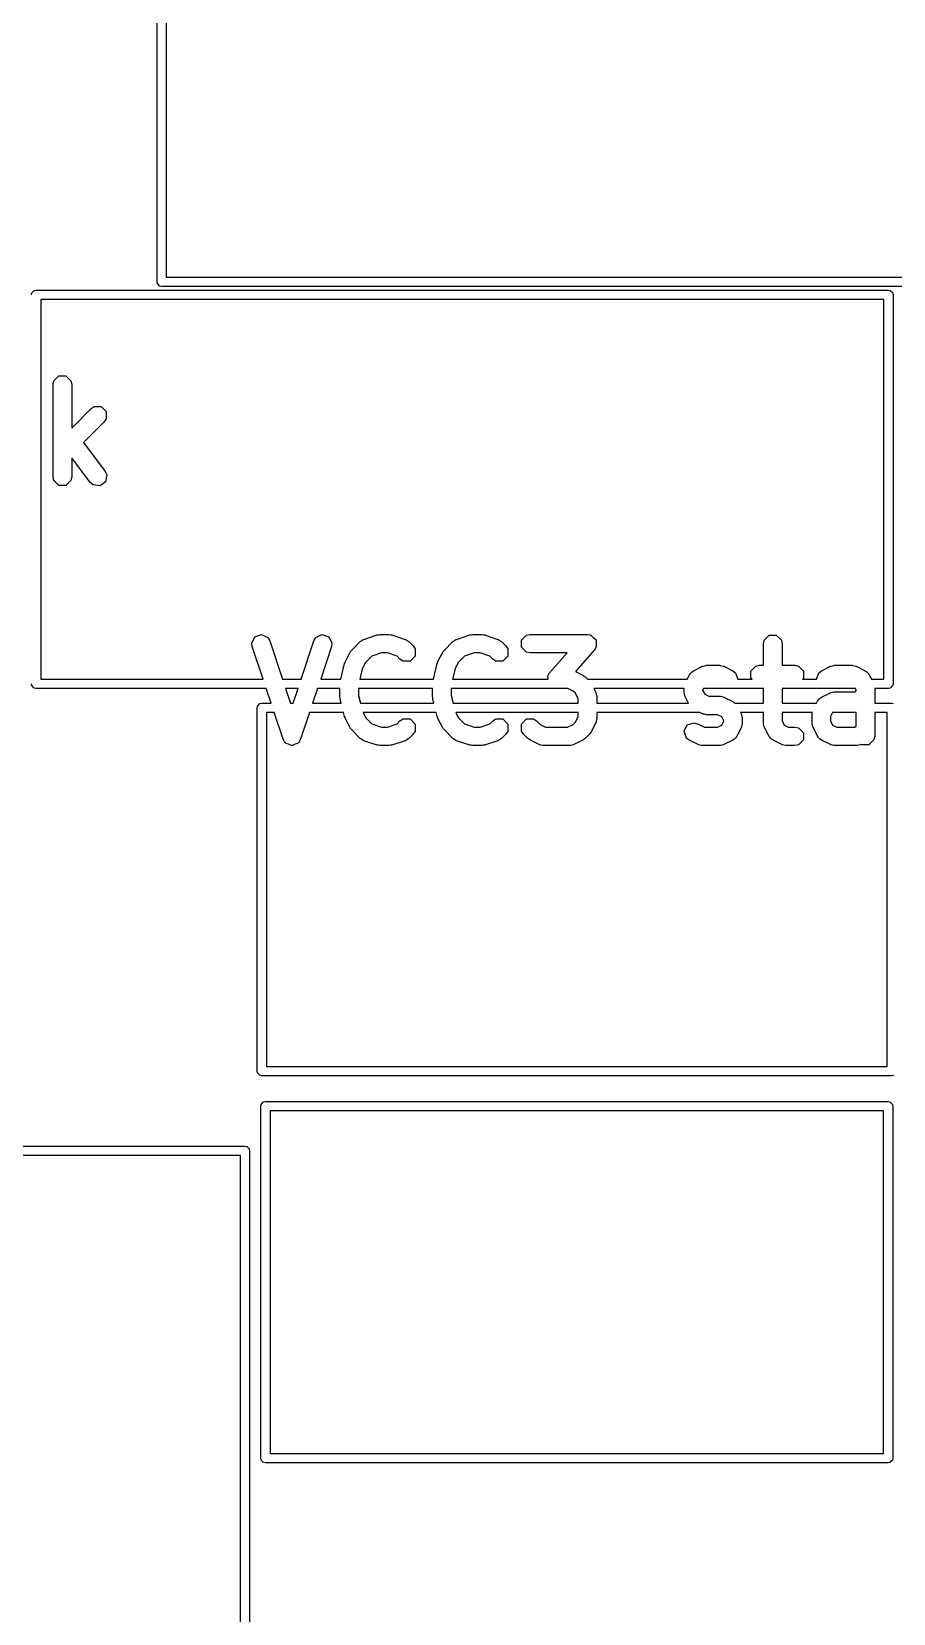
# Model space of a CAD drawing. Header units: inches. Extents: x 0.31 to 2.93, y 0.29 to 1.72.
# Drawn here: x 1.3121 to 1.4952, y 0.843 to 1.1791 of the extents above; entities that cross this region are included whole.
import ezdxf

# ---------------------------------------------------------------- set-up
doc = ezdxf.new("R2010")
doc.units = ezdxf.units.IN
doc.header["$MEASUREMENT"] = 0
doc.layers.add('BLACK', color=250, linetype='CONTINUOUS')

msp = doc.modelspace()

# ---------------------------------------------------------------- linework, layer by layer
at = {"layer": 'BLACK', "linetype": 'CONTINUOUS'}
for p, q in [((1.33878, 1.12598), (1.33878, 1.25984)), ((1.34075, 1.25886), (1.34075, 1.12697)), ((1.33885, 1.12561), (1.33878, 1.12598)), ((1.34075, 1.12697), (1.5002, 1.12697)), ((1.31211, 1.12323), (1.31218, 1.1236)), ((1.31218, 1.1236), (1.31271, 1.12414)), ((1.31271, 1.12414), (1.31309, 1.12421)), ((1.31309, 1.12421), (1.49419, 1.12421)), ((1.33939, 1.12507), (1.33885, 1.12561)), ((1.33976, 1.125), (1.33939, 1.12507)), ((1.50118, 1.125), (1.33976, 1.125)), ((1.49419, 1.12421), (1.49457, 1.12414)), ((1.49457, 1.12414), (1.4951, 1.1236)), ((1.4951, 1.1236), (1.49518, 1.12323)), ((1.49518, 1.12323), (1.49518, 1.04055)), ((1.31407, 1.12224), (1.31407, 1.04154)), ((1.49321, 1.12224), (1.31407, 1.12224)), ((1.49321, 1.04154), (1.49321, 1.12224)), ((1.31686, 1.10494), (1.31793, 1.10601)), ((1.31793, 1.10601), (1.31943, 1.10601)), ((1.31943, 1.10601), (1.3205, 1.10494)), ((1.31671, 1.10419), (1.31686, 1.10494)), ((1.31671, 1.0845), (1.31671, 1.10419)), ((1.3205, 1.10494), (1.32065, 1.10419)), ((1.32065, 1.10419), (1.32065, 1.09488)), ((1.32479, 1.09902), (1.32543, 1.09945)), ((1.32543, 1.09945), (1.32693, 1.09945)), ((1.32693, 1.09945), (1.328, 1.09838)), ((1.32065, 1.09488), (1.32479, 1.09902)), ((1.32757, 1.09624), (1.32315, 1.09182)), ((1.328, 1.09687), (1.32757, 1.09624)), ((1.328, 1.09838), (1.328, 1.09687)), ((1.32315, 1.09182), (1.32775, 1.08568)), ((1.3246, 1.08332), (1.32065, 1.0886)), ((1.32065, 1.0886), (1.32065, 1.0845)), ((1.32775, 1.08568), (1.32809, 1.08499)), ((1.31686, 1.08375), (1.31671, 1.0845)), ((1.31793, 1.08268), (1.31686, 1.08375)), ((1.31943, 1.08268), (1.31793, 1.08268)), ((1.3205, 1.08375), (1.31943, 1.08268)), ((1.32065, 1.0845), (1.3205, 1.08375)), ((1.32518, 1.08281), (1.3246, 1.08332)), ((1.32667, 1.0826), (1.32518, 1.08281)), ((1.32787, 1.0835), (1.32667, 1.0826)), ((1.32809, 1.08499), (1.32787, 1.0835)), ((1.3589, 1.04921), (1.35957, 1.05056)), ((1.359, 1.04845), (1.3589, 1.04921)), ((1.35957, 1.05056), (1.361, 1.05103)), ((1.361, 1.05103), (1.36235, 1.05036)), ((1.36235, 1.05036), (1.36273, 1.04969)), ((1.36273, 1.04969), (1.36545, 1.04154)), ((1.3694, 1.04154), (1.37212, 1.04969)), ((1.37212, 1.04969), (1.3725, 1.05036)), ((1.3725, 1.05036), (1.37385, 1.05103)), ((1.37385, 1.05103), (1.37528, 1.05056)), ((1.37528, 1.05056), (1.37595, 1.04921)), ((1.37595, 1.04921), (1.37585, 1.04845)), ((1.38009, 1.04765), (1.38197, 1.04953)), ((1.38197, 1.04953), (1.38205, 1.04958)), ((1.38205, 1.04958), (1.38207, 1.04962)), ((1.38207, 1.04962), (1.38234, 1.04978)), ((1.38234, 1.04978), (1.38261, 1.04995)), ((1.38261, 1.04995), (1.38265, 1.04995)), ((1.38265, 1.04995), (1.38274, 1.05)), ((1.38274, 1.05), (1.38555, 1.05094)), ((1.38555, 1.05094), (1.38586, 1.05098)), ((1.38586, 1.05098), (1.38617, 1.05104)), ((1.38617, 1.05104), (1.38805, 1.05104)), ((1.38805, 1.05104), (1.38836, 1.05098)), ((1.38836, 1.05098), (1.38867, 1.05094)), ((1.38867, 1.05094), (1.39148, 1.05)), ((1.39148, 1.05), (1.39157, 1.04995)), ((1.39157, 1.04995), (1.39161, 1.04995)), ((1.39161, 1.04995), (1.39187, 1.04978)), ((1.39187, 1.04978), (1.39215, 1.04962)), ((1.39215, 1.04962), (1.39217, 1.04958)), ((1.39217, 1.04958), (1.39225, 1.04953)), ((1.39225, 1.04953), (1.39319, 1.04859)), ((1.39978, 1.04765), (1.40165, 1.04953)), ((1.40165, 1.04953), (1.40173, 1.04958)), ((1.40173, 1.04958), (1.40175, 1.04962)), ((1.40175, 1.04962), (1.40203, 1.04978)), ((1.40203, 1.04978), (1.40229, 1.04995)), ((1.40229, 1.04995), (1.40234, 1.04995)), ((1.40234, 1.04995), (1.40242, 1.05)), ((1.40242, 1.05), (1.40523, 1.05094)), ((1.40523, 1.05094), (1.40555, 1.05098)), ((1.40555, 1.05098), (1.40586, 1.05104)), ((1.40586, 1.05104), (1.40773, 1.05104)), ((1.40773, 1.05104), (1.40804, 1.05098)), ((1.40804, 1.05098), (1.40835, 1.05094)), ((1.40835, 1.05094), (1.41117, 1.05)), ((1.41117, 1.05), (1.41125, 1.04995)), ((1.41125, 1.04995), (1.4113, 1.04995)), ((1.4113, 1.04995), (1.41156, 1.04978)), ((1.41156, 1.04978), (1.41183, 1.04962)), ((1.41183, 1.04962), (1.41185, 1.04958)), ((1.41185, 1.04958), (1.41194, 1.04953)), ((1.41194, 1.04953), (1.41287, 1.04859)), ((1.41622, 1.04982), (1.41729, 1.05089)), ((1.41622, 1.04832), (1.41622, 1.04982)), ((1.41729, 1.05089), (1.41804, 1.05104)), ((1.41804, 1.05104), (1.43023, 1.05104)), ((1.43023, 1.05104), (1.43078, 1.05093)), ((1.43078, 1.05093), (1.43086, 1.05094)), ((1.43086, 1.05094), (1.43089, 1.05091)), ((1.43089, 1.05091), (1.43098, 1.05089)), ((1.43098, 1.05089), (1.43147, 1.0504)), ((1.43147, 1.0504), (1.43199, 1.04994)), ((1.43199, 1.04994), (1.432, 1.04987)), ((1.432, 1.04987), (1.43205, 1.04982)), ((1.43205, 1.04982), (1.43205, 1.04913)), ((1.43205, 1.04913), (1.43209, 1.04844)), ((1.46763, 1.04907), (1.46778, 1.04982)), ((1.46763, 1.04448), (1.46763, 1.04907)), ((1.46778, 1.04982), (1.46885, 1.05089)), ((1.46885, 1.05089), (1.47035, 1.05089)), ((1.47035, 1.05089), (1.47142, 1.04982)), ((1.47142, 1.04982), (1.47157, 1.04907)), ((1.47157, 1.04907), (1.47157, 1.04448)), ((1.3613, 1.04154), (1.359, 1.04845)), ((1.37585, 1.04845), (1.37355, 1.04154)), ((1.37879, 1.04526), (1.37972, 1.04714)), ((1.37972, 1.04714), (1.37992, 1.04739)), ((1.37992, 1.04739), (1.38009, 1.04765)), ((1.38442, 1.04641), (1.3831, 1.04509)), ((1.38649, 1.0471), (1.38442, 1.04641)), ((1.38773, 1.0471), (1.38649, 1.0471)), ((1.3898, 1.04641), (1.38773, 1.0471)), ((1.3904, 1.0458), (1.3898, 1.04641)), ((1.39104, 1.04538), (1.3904, 1.0458)), ((1.39255, 1.04538), (1.39104, 1.04538)), ((1.39361, 1.04644), (1.39255, 1.04538)), ((1.39319, 1.04859), (1.39361, 1.04795)), ((1.39361, 1.04795), (1.39361, 1.04644)), ((1.39847, 1.04526), (1.39941, 1.04714)), ((1.39941, 1.04714), (1.3996, 1.04739)), ((1.3996, 1.04739), (1.39978, 1.04765)), ((1.40411, 1.04641), (1.40279, 1.04509)), ((1.40618, 1.0471), (1.40411, 1.04641)), ((1.40741, 1.0471), (1.40618, 1.0471)), ((1.40948, 1.04641), (1.40741, 1.0471)), ((1.41009, 1.0458), (1.40948, 1.04641)), ((1.41073, 1.04538), (1.41009, 1.0458)), ((1.41223, 1.04538), (1.41073, 1.04538)), ((1.4133, 1.04644), (1.41223, 1.04538)), ((1.41287, 1.04859), (1.4133, 1.04795)), ((1.4133, 1.04795), (1.4133, 1.04644)), ((1.41729, 1.04725), (1.41622, 1.04832)), ((1.41804, 1.0471), (1.41729, 1.04725)), ((1.42589, 1.0471), (1.41804, 1.0471)), ((1.42219, 1.04287), (1.42589, 1.0471)), ((1.43171, 1.04777), (1.42768, 1.04317)), ((1.43199, 1.04826), (1.43171, 1.04777)), ((1.43205, 1.04832), (1.43199, 1.04826)), ((1.43209, 1.04844), (1.43205, 1.04836)), ((1.43205, 1.04836), (1.43205, 1.04832)), ((1.37781, 1.04154), (1.37864, 1.04486)), ((1.37864, 1.04486), (1.37873, 1.04506)), ((1.37873, 1.04506), (1.37879, 1.04526)), ((1.3824, 1.0437), (1.38186, 1.04154)), ((1.3831, 1.04509), (1.3824, 1.0437)), ((1.39749, 1.04154), (1.39832, 1.04486)), ((1.39832, 1.04486), (1.39841, 1.04506)), ((1.39841, 1.04506), (1.39847, 1.04526)), ((1.40209, 1.0437), (1.40155, 1.04154)), ((1.40279, 1.04509), (1.40209, 1.0437)), ((1.4218, 1.0422), (1.42185, 1.04228)), ((1.42185, 1.04154), (1.4218, 1.0422)), ((1.42185, 1.04232), (1.42191, 1.04238)), ((1.42185, 1.04228), (1.42185, 1.04232)), ((1.42191, 1.04238), (1.42219, 1.04287)), ((1.42768, 1.04317), (1.42923, 1.04239)), ((1.42923, 1.04239), (1.42948, 1.0422)), ((1.42948, 1.0422), (1.42975, 1.04203)), ((1.42975, 1.04203), (1.43024, 1.04154)), ((1.45144, 1.04154), (1.4519, 1.04245)), ((1.4519, 1.04245), (1.45214, 1.04276)), ((1.45214, 1.04276), (1.45218, 1.04286)), ((1.45218, 1.04286), (1.45229, 1.04295)), ((1.45229, 1.04295), (1.45237, 1.04306)), ((1.45237, 1.04306), (1.45247, 1.04309)), ((1.45247, 1.04309), (1.45278, 1.04333)), ((1.45278, 1.04333), (1.45466, 1.04427)), ((1.45466, 1.04427), (1.45475, 1.0443)), ((1.45475, 1.0443), (1.45478, 1.04433)), ((1.45478, 1.04433), (1.45509, 1.04439)), ((1.45509, 1.04439), (1.4554, 1.04447)), ((1.4554, 1.04447), (1.45544, 1.04446)), ((1.45544, 1.04446), (1.45554, 1.04448)), ((1.45554, 1.04448), (1.45835, 1.04448)), ((1.45835, 1.04448), (1.45845, 1.04446)), ((1.45845, 1.04446), (1.45849, 1.04447)), ((1.45849, 1.04447), (1.45879, 1.04439)), ((1.45879, 1.04439), (1.4591, 1.04433)), ((1.4591, 1.04433), (1.45914, 1.0443)), ((1.45914, 1.0443), (1.45923, 1.04427)), ((1.45923, 1.04427), (1.46111, 1.04333)), ((1.46111, 1.04333), (1.46171, 1.04286)), ((1.46171, 1.04286), (1.46215, 1.04154)), ((1.46497, 1.04326), (1.46603, 1.04433)), ((1.46497, 1.04176), (1.46497, 1.04326)), ((1.46603, 1.04433), (1.46679, 1.04448)), ((1.46679, 1.04448), (1.46763, 1.04448)), ((1.47157, 1.04448), (1.47429, 1.04448)), ((1.47429, 1.04448), (1.47504, 1.04433)), ((1.47504, 1.04433), (1.4761, 1.04326)), ((1.4761, 1.04326), (1.4761, 1.04176)), ((1.47892, 1.04154), (1.47936, 1.04286)), ((1.47936, 1.04286), (1.47997, 1.04333)), ((1.47997, 1.04333), (1.48184, 1.04427)), ((1.48184, 1.04427), (1.48194, 1.0443)), ((1.48194, 1.0443), (1.48197, 1.04433)), ((1.48197, 1.04433), (1.48228, 1.04439)), ((1.48228, 1.04439), (1.48258, 1.04447)), ((1.48258, 1.04447), (1.48263, 1.04446)), ((1.48263, 1.04446), (1.48272, 1.04448)), ((1.48272, 1.04448), (1.48647, 1.04448)), ((1.48647, 1.04448), (1.48657, 1.04446)), ((1.48657, 1.04446), (1.48661, 1.04447)), ((1.48661, 1.04447), (1.48692, 1.04439)), ((1.48692, 1.04439), (1.48723, 1.04433)), ((1.48723, 1.04433), (1.48726, 1.0443)), ((1.48726, 1.0443), (1.48735, 1.04427)), ((1.48735, 1.04427), (1.48923, 1.04333)), ((1.48923, 1.04333), (1.48954, 1.04309)), ((1.48954, 1.04309), (1.48964, 1.04306)), ((1.48964, 1.04306), (1.48972, 1.04295)), ((1.48972, 1.04295), (1.48983, 1.04286)), ((1.48983, 1.04286), (1.48987, 1.04276)), ((1.48987, 1.04276), (1.49011, 1.04245)), ((1.49011, 1.04245), (1.49057, 1.04154)), ((1.31218, 1.04017), (1.31211, 1.04055)), ((1.31271, 1.03964), (1.31218, 1.04017)), ((1.31309, 1.03957), (1.31271, 1.03964)), ((1.36196, 1.03957), (1.31309, 1.03957)), ((1.31407, 1.04154), (1.3613, 1.04154)), ((1.36301, 1.03642), (1.36196, 1.03957)), ((1.36545, 1.04154), (1.3694, 1.04154)), ((1.36611, 1.03957), (1.36716, 1.03642)), ((1.36874, 1.03957), (1.36611, 1.03957)), ((1.36769, 1.03642), (1.36874, 1.03957)), ((1.37289, 1.03957), (1.37184, 1.03642)), ((1.37764, 1.03957), (1.37289, 1.03957)), ((1.37355, 1.04154), (1.37781, 1.04154)), ((1.37764, 1.03782), (1.37764, 1.03957)), ((1.38158, 1.03957), (1.38158, 1.03806)), ((1.39733, 1.03957), (1.38158, 1.03957)), ((1.38186, 1.04154), (1.39749, 1.04154)), ((1.39733, 1.03782), (1.39733, 1.03957)), ((1.40126, 1.03957), (1.40126, 1.03806)), ((1.42609, 1.03957), (1.40126, 1.03957)), ((1.40155, 1.04154), (1.42185, 1.04154)), ((1.42719, 1.03902), (1.42609, 1.03957)), ((1.42767, 1.03853), (1.42719, 1.03902)), ((1.43024, 1.04154), (1.45144, 1.04154)), ((1.43156, 1.03957), (1.43199, 1.0387)), ((1.45076, 1.03957), (1.43156, 1.03957)), ((1.43199, 1.0387), (1.43202, 1.03861)), ((1.43202, 1.03861), (1.43205, 1.03858)), ((1.43205, 1.03858), (1.43211, 1.03827)), ((1.45076, 1.03876), (1.45076, 1.03957)), ((1.45078, 1.03866), (1.45076, 1.03876)), ((1.45076, 1.03862), (1.45078, 1.03866)), ((1.45085, 1.03832), (1.45076, 1.03862)), ((1.45486, 1.03957), (1.45469, 1.03923)), ((1.45469, 1.03923), (1.45469, 1.03922)), ((1.45469, 1.03922), (1.45513, 1.03835)), ((1.46763, 1.03957), (1.45486, 1.03957)), ((1.46215, 1.04154), (1.46519, 1.04154)), ((1.46519, 1.04154), (1.46497, 1.04176)), ((1.46763, 1.03642), (1.46763, 1.03957)), ((1.47157, 1.03957), (1.47157, 1.03642)), ((1.48715, 1.03957), (1.47157, 1.03957)), ((1.4761, 1.04176), (1.47588, 1.04154)), ((1.47588, 1.04154), (1.47892, 1.04154)), ((1.47997, 1.03771), (1.48184, 1.03865)), ((1.48184, 1.03865), (1.48194, 1.03867)), ((1.48194, 1.03867), (1.48197, 1.0387)), ((1.48197, 1.0387), (1.48228, 1.03876)), ((1.48228, 1.03876), (1.48258, 1.03885)), ((1.48258, 1.03885), (1.48263, 1.03883)), ((1.48263, 1.03883), (1.48272, 1.03885)), ((1.48272, 1.03885), (1.48694, 1.03885)), ((1.48694, 1.03885), (1.48732, 1.03904)), ((1.48732, 1.03923), (1.48715, 1.03957)), ((1.48732, 1.03904), (1.48732, 1.03923)), ((1.49057, 1.04154), (1.49321, 1.04154)), ((1.49419, 1.03957), (1.49125, 1.03957)), ((1.49125, 1.03957), (1.49125, 1.03642)), ((1.49457, 1.03964), (1.49419, 1.03957)), ((1.4951, 1.04017), (1.49457, 1.03964)), ((1.49518, 1.04055), (1.4951, 1.04017)), ((1.36004, 1.03543), (1.36011, 1.03581)), ((1.36004, 0.95827), (1.36004, 1.03543)), ((1.36011, 1.03581), (1.36065, 1.03634)), ((1.36065, 1.03634), (1.36102, 1.03642)), ((1.36102, 1.03642), (1.36301, 1.03642)), ((1.36716, 1.03642), (1.36769, 1.03642)), ((1.37184, 1.03642), (1.37793, 1.03642)), ((1.37769, 1.03759), (1.37764, 1.03782)), ((1.3777, 1.03734), (1.37769, 1.03759)), ((1.37793, 1.03642), (1.3777, 1.03734)), ((1.38158, 1.03806), (1.38199, 1.03642)), ((1.38199, 1.03642), (1.39762, 1.03642)), ((1.39737, 1.03759), (1.39733, 1.03782)), ((1.39739, 1.03734), (1.39737, 1.03759)), ((1.39762, 1.03642), (1.39739, 1.03734)), ((1.40126, 1.03806), (1.40168, 1.03642)), ((1.40168, 1.03642), (1.42826, 1.03642)), ((1.42826, 1.03736), (1.42767, 1.03853)), ((1.42826, 1.03642), (1.42826, 1.03736)), ((1.43211, 1.03827), (1.43219, 1.03796)), ((1.43219, 1.03796), (1.43218, 1.03792)), ((1.43218, 1.03792), (1.4322, 1.03782)), ((1.4322, 1.03782), (1.4322, 1.03642)), ((1.4322, 1.03642), (1.4517, 1.03642)), ((1.45091, 1.03801), (1.45085, 1.03832)), ((1.45094, 1.03797), (1.45091, 1.03801)), ((1.45097, 1.03788), (1.45094, 1.03797)), ((1.4517, 1.03642), (1.45097, 1.03788)), ((1.45513, 1.03835), (1.456, 1.03792)), ((1.456, 1.03792), (1.45835, 1.03792)), ((1.45835, 1.03792), (1.45845, 1.0379)), ((1.45845, 1.0379), (1.45849, 1.03791)), ((1.45849, 1.03791), (1.45879, 1.03783)), ((1.45879, 1.03783), (1.4591, 1.03777)), ((1.4591, 1.03777), (1.45914, 1.03773)), ((1.45914, 1.03773), (1.45923, 1.03771)), ((1.45923, 1.03771), (1.46111, 1.03677)), ((1.46111, 1.03677), (1.46142, 1.03653)), ((1.46142, 1.03653), (1.46151, 1.0365)), ((1.46151, 1.0365), (1.46158, 1.03642)), ((1.46158, 1.03642), (1.46763, 1.03642)), ((1.47157, 1.03642), (1.47888, 1.03642)), ((1.47888, 1.03642), (1.47909, 1.03683)), ((1.47909, 1.03683), (1.47933, 1.03714)), ((1.47933, 1.03714), (1.47936, 1.03724)), ((1.47936, 1.03724), (1.47947, 1.03732)), ((1.47947, 1.03732), (1.47956, 1.03743)), ((1.47956, 1.03743), (1.47966, 1.03747)), ((1.47966, 1.03747), (1.47997, 1.03771)), ((1.49125, 1.03642), (1.49488, 1.03642)), ((1.49488, 1.03642), (1.49526, 1.03634)), ((1.36366, 1.03445), (1.36201, 1.03445)), ((1.36201, 1.03445), (1.36201, 0.95925)), ((1.36556, 1.02876), (1.36366, 1.03445)), ((1.37119, 1.03445), (1.36929, 1.02876)), ((1.37842, 1.03445), (1.37119, 1.03445)), ((1.37864, 1.03359), (1.37842, 1.03445)), ((1.37873, 1.0334), (1.37864, 1.03359)), ((1.37879, 1.03319), (1.37873, 1.0334)), ((1.37972, 1.03132), (1.37879, 1.03319)), ((1.39811, 1.03445), (1.38256, 1.03445)), ((1.38256, 1.03445), (1.3831, 1.03336)), ((1.3831, 1.03336), (1.38442, 1.03204)), ((1.38442, 1.03204), (1.38649, 1.03135)), ((1.38773, 1.03135), (1.3898, 1.03204)), ((1.3898, 1.03204), (1.3904, 1.03265)), ((1.3904, 1.03265), (1.39104, 1.03308)), ((1.39104, 1.03308), (1.39255, 1.03308)), ((1.39255, 1.03308), (1.39361, 1.03201)), ((1.39361, 1.03201), (1.39361, 1.03051)), ((1.39832, 1.03359), (1.39811, 1.03445)), ((1.39841, 1.0334), (1.39832, 1.03359)), ((1.39847, 1.03319), (1.39841, 1.0334)), ((1.39941, 1.03132), (1.39847, 1.03319)), ((1.42826, 1.03445), (1.40225, 1.03445)), ((1.40225, 1.03445), (1.40279, 1.03336)), ((1.40279, 1.03336), (1.40411, 1.03204)), ((1.40411, 1.03204), (1.40618, 1.03135)), ((1.40741, 1.03135), (1.40948, 1.03204)), ((1.40948, 1.03204), (1.41009, 1.03265)), ((1.41009, 1.03265), (1.41073, 1.03308)), ((1.41073, 1.03308), (1.41223, 1.03308)), ((1.41223, 1.03308), (1.4133, 1.03201)), ((1.4133, 1.03201), (1.4133, 1.03051)), ((1.41622, 1.03201), (1.41729, 1.03308)), ((1.41622, 1.03051), (1.41622, 1.03201)), ((1.41729, 1.03308), (1.4188, 1.03308)), ((1.4188, 1.03308), (1.41943, 1.03265)), ((1.41943, 1.03265), (1.42015, 1.03194)), ((1.42015, 1.03194), (1.42132, 1.03135)), ((1.42601, 1.03135), (1.42719, 1.03194)), ((1.42719, 1.03194), (1.42767, 1.03243)), ((1.42767, 1.03243), (1.42826, 1.0336)), ((1.42826, 1.0336), (1.42826, 1.03445)), ((1.43199, 1.03225), (1.43105, 1.03038)), ((1.43202, 1.03235), (1.43199, 1.03225)), ((1.43205, 1.03238), (1.43202, 1.03235)), ((1.43211, 1.03269), (1.43205, 1.03238)), ((1.43219, 1.033), (1.43211, 1.03269)), ((1.4322, 1.03313), (1.43218, 1.03304)), ((1.43218, 1.03304), (1.43219, 1.033)), ((1.45413, 1.03445), (1.4322, 1.03445)), ((1.4322, 1.03445), (1.4322, 1.03313)), ((1.45144, 1.03181), (1.45287, 1.03229)), ((1.45287, 1.03229), (1.45361, 1.03208)), ((1.45361, 1.03208), (1.45507, 1.03135)), ((1.45466, 1.03419), (1.45413, 1.03445)), ((1.45475, 1.03416), (1.45466, 1.03419)), ((1.45478, 1.03413), (1.45475, 1.03416)), ((1.45509, 1.03407), (1.45478, 1.03413)), ((1.4554, 1.03398), (1.45509, 1.03407)), ((1.45544, 1.034), (1.4554, 1.03398)), ((1.45554, 1.03398), (1.45544, 1.034)), ((1.45789, 1.03398), (1.45554, 1.03398)), ((1.45876, 1.03354), (1.45789, 1.03398)), ((1.45919, 1.03267), (1.45876, 1.03354)), ((1.45876, 1.03179), (1.45919, 1.03266)), ((1.45919, 1.03266), (1.45919, 1.03267)), ((1.46763, 1.03445), (1.46271, 1.03445)), ((1.46271, 1.03445), (1.46292, 1.03402)), ((1.46292, 1.03402), (1.46295, 1.03392)), ((1.46295, 1.03392), (1.46298, 1.03389)), ((1.46298, 1.03389), (1.46304, 1.03358)), ((1.46304, 1.03358), (1.46313, 1.03327)), ((1.46313, 1.03206), (1.46304, 1.03175)), ((1.46313, 1.03327), (1.46311, 1.03323)), ((1.46311, 1.03323), (1.46313, 1.03313)), ((1.46313, 1.0322), (1.46311, 1.0321)), ((1.46311, 1.0321), (1.46313, 1.03206)), ((1.46313, 1.03313), (1.46313, 1.0322)), ((1.46763, 1.0322), (1.46763, 1.03445)), ((1.46765, 1.0321), (1.46763, 1.0322)), ((1.46764, 1.03206), (1.46765, 1.0321)), ((1.46772, 1.03175), (1.46764, 1.03206)), ((1.47801, 1.03445), (1.47157, 1.03445)), ((1.47157, 1.03445), (1.47157, 1.03266)), ((1.47157, 1.03266), (1.472, 1.03179)), ((1.47794, 1.03407), (1.47796, 1.03417)), ((1.47794, 1.0322), (1.47794, 1.03407)), ((1.47796, 1.0321), (1.47794, 1.0322)), ((1.47795, 1.03421), (1.47801, 1.03445)), ((1.47796, 1.03417), (1.47795, 1.03421)), ((1.47795, 1.03206), (1.47796, 1.0321)), ((1.47803, 1.03175), (1.47795, 1.03206)), ((1.4823, 1.03445), (1.48188, 1.03361)), ((1.48188, 1.03361), (1.48188, 1.03266)), ((1.48188, 1.03266), (1.48231, 1.03179)), ((1.48732, 1.03445), (1.4823, 1.03445)), ((1.48732, 1.03154), (1.48732, 1.03445)), ((1.49125, 1.03445), (1.49125, 1.02939)), ((1.4939, 1.03445), (1.49125, 1.03445)), ((1.4939, 0.95925), (1.4939, 1.03445)), ((1.36594, 1.0281), (1.36556, 1.02876)), ((1.36929, 1.02876), (1.36891, 1.0281)), ((1.37992, 1.03107), (1.37972, 1.03132)), ((1.38009, 1.03081), (1.37992, 1.03107)), ((1.38197, 1.02893), (1.38009, 1.03081)), ((1.38205, 1.02888), (1.38197, 1.02893)), ((1.38207, 1.02884), (1.38205, 1.02888)), ((1.38234, 1.02868), (1.38207, 1.02884)), ((1.38261, 1.0285), (1.38234, 1.02868)), ((1.38265, 1.0285), (1.38261, 1.0285)), ((1.38274, 1.02846), (1.38265, 1.0285)), ((1.38649, 1.03135), (1.38773, 1.03135)), ((1.39157, 1.0285), (1.39148, 1.02846)), ((1.39161, 1.0285), (1.39157, 1.0285)), ((1.39187, 1.02868), (1.39161, 1.0285)), ((1.39215, 1.02884), (1.39187, 1.02868)), ((1.39217, 1.02888), (1.39215, 1.02884)), ((1.39225, 1.02893), (1.39217, 1.02888)), ((1.39319, 1.02987), (1.39225, 1.02893)), ((1.39361, 1.03051), (1.39319, 1.02987)), ((1.3996, 1.03107), (1.39941, 1.03132)), ((1.39978, 1.03081), (1.3996, 1.03107)), ((1.40165, 1.02893), (1.39978, 1.03081)), ((1.40173, 1.02888), (1.40165, 1.02893)), ((1.40175, 1.02884), (1.40173, 1.02888)), ((1.40203, 1.02868), (1.40175, 1.02884)), ((1.40229, 1.0285), (1.40203, 1.02868)), ((1.40234, 1.0285), (1.40229, 1.0285)), ((1.40242, 1.02846), (1.40234, 1.0285)), ((1.40618, 1.03135), (1.40741, 1.03135)), ((1.41125, 1.0285), (1.41117, 1.02846)), ((1.4113, 1.0285), (1.41125, 1.0285)), ((1.41156, 1.02868), (1.4113, 1.0285)), ((1.41183, 1.02884), (1.41156, 1.02868)), ((1.41185, 1.02888), (1.41183, 1.02884)), ((1.41194, 1.02893), (1.41185, 1.02888)), ((1.41287, 1.02987), (1.41194, 1.02893)), ((1.4133, 1.03051), (1.41287, 1.02987)), ((1.41665, 1.02987), (1.41622, 1.03051)), ((1.41759, 1.02893), (1.41665, 1.02987)), ((1.41785, 1.02876), (1.41759, 1.02893)), ((1.4181, 1.02856), (1.41785, 1.02876)), ((1.41997, 1.02762), (1.4181, 1.02856)), ((1.42132, 1.03135), (1.42601, 1.03135)), ((1.42923, 1.02856), (1.42736, 1.02762)), ((1.42948, 1.02876), (1.42923, 1.02856)), ((1.42975, 1.02893), (1.42948, 1.02876)), ((1.43068, 1.02987), (1.42975, 1.02893)), ((1.43086, 1.03013), (1.43068, 1.02987)), ((1.43105, 1.03038), (1.43086, 1.03013)), ((1.45076, 1.03046), (1.45144, 1.03181)), ((1.45124, 1.02903), (1.45076, 1.03046)), ((1.45185, 1.02856), (1.45124, 1.02903)), ((1.45372, 1.02762), (1.45185, 1.02856)), ((1.45507, 1.03135), (1.45789, 1.03135)), ((1.45789, 1.03135), (1.45876, 1.03179)), ((1.46111, 1.02856), (1.45923, 1.02762)), ((1.46142, 1.0288), (1.46111, 1.02856)), ((1.46151, 1.02884), (1.46142, 1.0288)), ((1.4616, 1.02895), (1.46151, 1.02884)), ((1.46171, 1.02903), (1.4616, 1.02895)), ((1.46175, 1.02913), (1.46171, 1.02903)), ((1.46199, 1.02944), (1.46175, 1.02913)), ((1.46292, 1.03132), (1.46199, 1.02944)), ((1.46295, 1.03141), (1.46292, 1.03132)), ((1.46298, 1.03144), (1.46295, 1.03141)), ((1.46304, 1.03175), (1.46298, 1.03144)), ((1.46778, 1.03144), (1.46772, 1.03175)), ((1.46781, 1.03141), (1.46778, 1.03144)), ((1.46784, 1.03132), (1.46781, 1.03141)), ((1.46878, 1.02944), (1.46784, 1.03132)), ((1.46902, 1.02913), (1.46878, 1.02944)), ((1.46905, 1.02903), (1.46902, 1.02913)), ((1.46916, 1.02895), (1.46905, 1.02903)), ((1.46925, 1.02884), (1.46916, 1.02895)), ((1.46935, 1.0288), (1.46925, 1.02884)), ((1.46966, 1.02856), (1.46935, 1.0288)), ((1.47153, 1.02762), (1.46966, 1.02856)), ((1.472, 1.03179), (1.47288, 1.03135)), ((1.47288, 1.03135), (1.47429, 1.03135)), ((1.47429, 1.03135), (1.47504, 1.0312)), ((1.47504, 1.0312), (1.4761, 1.03014)), ((1.4761, 1.02863), (1.47504, 1.02757)), ((1.4761, 1.03014), (1.4761, 1.02863)), ((1.47809, 1.03144), (1.47803, 1.03175)), ((1.47812, 1.03141), (1.47809, 1.03144)), ((1.47815, 1.03132), (1.47812, 1.03141)), ((1.47909, 1.02944), (1.47815, 1.03132)), ((1.47933, 1.02913), (1.47909, 1.02944)), ((1.47936, 1.02903), (1.47933, 1.02913)), ((1.47947, 1.02895), (1.47936, 1.02903)), ((1.47956, 1.02884), (1.47947, 1.02895)), ((1.47966, 1.0288), (1.47956, 1.02884)), ((1.47997, 1.02856), (1.47966, 1.0288)), ((1.48184, 1.02762), (1.47997, 1.02856)), ((1.48231, 1.03179), (1.48319, 1.03135)), ((1.48319, 1.03135), (1.48694, 1.03135)), ((1.48694, 1.03135), (1.48732, 1.03154)), ((1.4911, 1.02863), (1.49004, 1.02757)), ((1.49125, 1.02939), (1.4911, 1.02863)), ((1.36607, 1.02803), (1.36594, 1.0281)), ((1.36613, 1.0279), (1.36607, 1.02803)), ((1.36673, 1.0277), (1.36613, 1.0279)), ((1.36728, 1.02742), (1.36673, 1.0277)), ((1.36742, 1.02747), (1.36728, 1.02742)), ((1.36756, 1.02742), (1.36742, 1.02747)), ((1.36812, 1.0277), (1.36756, 1.02742)), ((1.36871, 1.0279), (1.36812, 1.0277)), ((1.36878, 1.02803), (1.36871, 1.0279)), ((1.36891, 1.0281), (1.36878, 1.02803)), ((1.38555, 1.02752), (1.38274, 1.02846)), ((1.38586, 1.02748), (1.38555, 1.02752)), ((1.38617, 1.02742), (1.38586, 1.02748)), ((1.38805, 1.02742), (1.38617, 1.02742)), ((1.38836, 1.02748), (1.38805, 1.02742)), ((1.38867, 1.02752), (1.38836, 1.02748)), ((1.39148, 1.02846), (1.38867, 1.02752)), ((1.40523, 1.02752), (1.40242, 1.02846)), ((1.40555, 1.02748), (1.40523, 1.02752)), ((1.40586, 1.02742), (1.40555, 1.02748)), ((1.40773, 1.02742), (1.40586, 1.02742)), ((1.40804, 1.02748), (1.40773, 1.02742)), ((1.40835, 1.02752), (1.40804, 1.02748)), ((1.41117, 1.02846), (1.40835, 1.02752)), ((1.42007, 1.0276), (1.41997, 1.02762)), ((1.4201, 1.02757), (1.42007, 1.0276)), ((1.42041, 1.02751), (1.4201, 1.02757)), ((1.42072, 1.02742), (1.42041, 1.02751)), ((1.42076, 1.02744), (1.42072, 1.02742)), ((1.42085, 1.02742), (1.42076, 1.02744)), ((1.42648, 1.02742), (1.42085, 1.02742)), ((1.42658, 1.02744), (1.42648, 1.02742)), ((1.42662, 1.02742), (1.42658, 1.02744)), ((1.42692, 1.02751), (1.42662, 1.02742)), ((1.42723, 1.02757), (1.42692, 1.02751)), ((1.42726, 1.0276), (1.42723, 1.02757)), ((1.42736, 1.02762), (1.42726, 1.0276)), ((1.45382, 1.0276), (1.45372, 1.02762)), ((1.45385, 1.02757), (1.45382, 1.0276)), ((1.45416, 1.02751), (1.45385, 1.02757)), ((1.45446, 1.02742), (1.45416, 1.02751)), ((1.4545, 1.02744), (1.45446, 1.02742)), ((1.4546, 1.02742), (1.4545, 1.02744)), ((1.45835, 1.02742), (1.4546, 1.02742)), ((1.45845, 1.02744), (1.45835, 1.02742)), ((1.45849, 1.02742), (1.45845, 1.02744)), ((1.45879, 1.02751), (1.45849, 1.02742)), ((1.4591, 1.02757), (1.45879, 1.02751)), ((1.45914, 1.0276), (1.4591, 1.02757)), ((1.45923, 1.02762), (1.45914, 1.0276)), ((1.47163, 1.0276), (1.47153, 1.02762)), ((1.47166, 1.02757), (1.47163, 1.0276)), ((1.47197, 1.02751), (1.47166, 1.02757)), ((1.47227, 1.02742), (1.47197, 1.02751)), ((1.47231, 1.02744), (1.47227, 1.02742)), ((1.47241, 1.02742), (1.47231, 1.02744)), ((1.47429, 1.02742), (1.47241, 1.02742)), ((1.47504, 1.02757), (1.47429, 1.02742)), ((1.48194, 1.0276), (1.48184, 1.02762)), ((1.48197, 1.02757), (1.48194, 1.0276)), ((1.48228, 1.02751), (1.48197, 1.02757)), ((1.48258, 1.02742), (1.48228, 1.02751)), ((1.48263, 1.02744), (1.48258, 1.02742)), ((1.48272, 1.02742), (1.48263, 1.02744)), ((1.48741, 1.02742), (1.48272, 1.02742)), ((1.48751, 1.02744), (1.48741, 1.02742)), ((1.48755, 1.02742), (1.48751, 1.02744)), ((1.48785, 1.02751), (1.48755, 1.02742)), ((1.48816, 1.02757), (1.48785, 1.02751)), ((1.48819, 1.0276), (1.48816, 1.02757)), ((1.48829, 1.02762), (1.48819, 1.0276)), ((1.48841, 1.02769), (1.48829, 1.02762)), ((1.48853, 1.02757), (1.48841, 1.02769)), ((1.49004, 1.02757), (1.48853, 1.02757)), ((1.36011, 0.95789), (1.36004, 0.95827)), ((1.36201, 0.95925), (1.4939, 0.95925)), ((1.36065, 0.95736), (1.36011, 0.95789)), ((1.36102, 0.95728), (1.36065, 0.95736)), ((1.49488, 0.95728), (1.36102, 0.95728)), ((1.49526, 0.95736), (1.49488, 0.95728)), ((1.3609, 0.95116), (1.36143, 0.9517)), ((1.36143, 0.9517), (1.36181, 0.95177)), ((1.36181, 0.95177), (1.49409, 0.95177)), ((1.49409, 0.95177), (1.49447, 0.9517)), ((1.49447, 0.9517), (1.495, 0.95116)), ((1.36083, 0.95079), (1.3609, 0.95116)), ((1.36083, 0.87598), (1.36083, 0.95079)), ((1.3628, 0.9498), (1.3628, 0.87697)), ((1.49311, 0.9498), (1.3628, 0.9498)), ((1.49311, 0.87697), (1.49311, 0.9498)), ((1.495, 0.95116), (1.49508, 0.95079)), ((1.49508, 0.95079), (1.49508, 0.87598)), ((1.28268, 0.94232), (1.35748, 0.94232)), ((1.35748, 0.94232), (1.35786, 0.94225)), ((1.35786, 0.94225), (1.35839, 0.94172)), ((1.35839, 0.94172), (1.35846, 0.94134)), ((1.35846, 0.94134), (1.35846, 0.80906)), ((1.3565, 0.94035), (1.28366, 0.94035)), ((1.3565, 0.81004), (1.3565, 0.94035)), ((1.3609, 0.87561), (1.36083, 0.87598)), ((1.36143, 0.87507), (1.3609, 0.87561)), ((1.36181, 0.875), (1.36143, 0.87507)), ((1.49409, 0.875), (1.36181, 0.875)), ((1.3628, 0.87697), (1.49311, 0.87697)), ((1.49447, 0.87507), (1.49409, 0.875)), ((1.495, 0.87561), (1.49447, 0.87507)), ((1.49508, 0.87598), (1.495, 0.87561))]:
    msp.add_line(p, q, dxfattribs=at)

doc.saveas('drawing.dxf')
